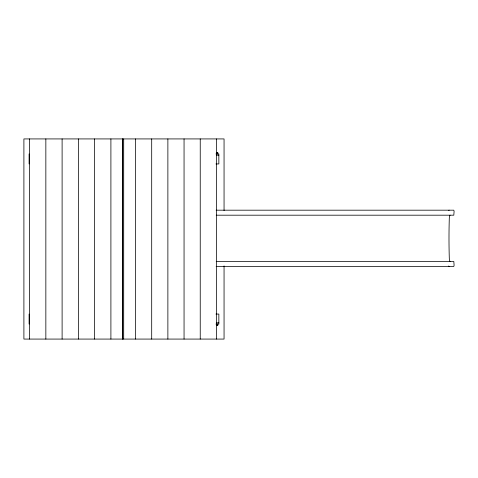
<?xml version="1.0" encoding="UTF-8"?>
<svg xmlns="http://www.w3.org/2000/svg" width="478" height="478" viewBox="0 0 478 478"><rect width="100%" height="100%" fill="white"/><g stroke="black" fill="none" stroke-linecap="round" stroke-linejoin="round"><path stroke-width="0.72" d="M216.552 153.934L217.801 152.685L216.313 152.685M215.954 153.934L218.852 153.934L218.852 163.942L215.954 163.942M216.63 155.183L218.852 155.183M216.146 210.183L453.807 210.183L454.1 211.437L453.807 215.19L216.211 215.19M216.211 261.472L453.807 261.472L454.1 265.23L453.807 266.479L216.146 266.479M215.954 314.058L218.852 314.058L218.852 324.066L215.954 324.066M216.63 322.817L218.852 322.817M216.313 325.315L217.801 325.315L217.801 323.911M216.552 324.066L217.801 325.315M224.057 210.619L224.057 138.925L23.9 138.925L23.9 339.075L224.057 339.075L224.057 265.887M217.801 152.685L217.801 154.089M216.42 138.925L216.42 339.075M200.24 138.925L200.24 339.075M184.054 138.925L184.054 339.075M167.874 138.925L167.874 339.075M151.693 138.925L151.693 339.075M135.513 138.925L135.513 339.075M123.7 138.925L123.7 339.075M122.768 138.925L122.768 339.075M122.505 138.925L122.505 339.075M110.902 138.925L110.902 339.075M94.638 138.925L94.638 339.075M78.374 138.925L78.374 339.075M62.11 138.925L62.11 339.075M45.846 138.925L45.846 339.075M29.588 138.925L29.588 339.075M29.104 153.934L29.104 163.942M29.104 314.058L29.104 324.066M450.162 261.502A3.687 0.884 -90 0 1 449.302 258.21A156.175 37.487 90 0 1 449.296 218.452A3.687 0.884 -90 0 1 450.162 215.16M449.147 266.485A3.591 0.86 -90 0 1 448.705 265.977M448.788 210.505A3.657 0.878 -90 0 1 449.147 210.165"/></g></svg>
